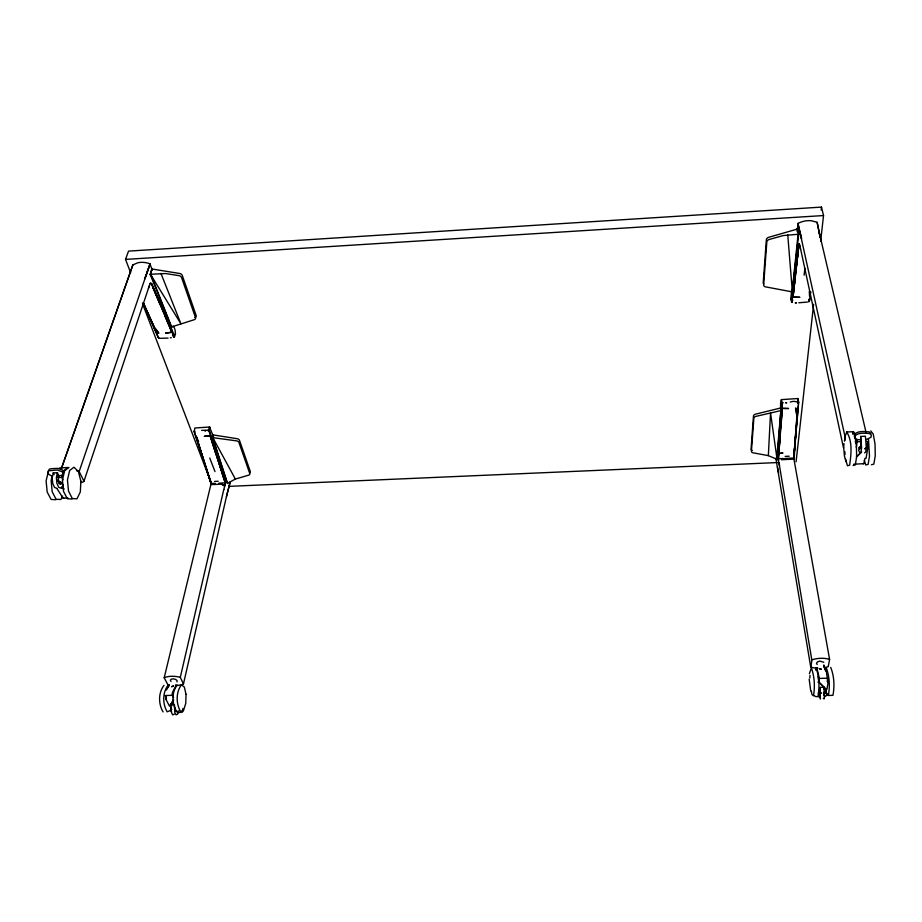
<?xml version="1.0" encoding="UTF-8"?>
<svg xmlns="http://www.w3.org/2000/svg" width="922" height="922" viewBox="0 0 922 922"><rect width="100%" height="100%" fill="white"/><g stroke="black" fill="none" stroke-linecap="round" stroke-linejoin="round"><path stroke-width="1.38" d="M824.026 691.892L823.715 695.695M169.199 684.862A16.942 8.966 10.2 0 1 167.769 684.527L164.197 677.785L210.896 484.546L215.206 484.453L215.206 483.37L210.884 483.462L196.236 436.337L198.61 441.638M225.049 483.935L224.887 484.661L222.225 484.834L225.118 484.857L224.899 481.71L210.078 435.68L204.419 436.337L210.078 435.68L224.83 481.169L210.896 435.138L209.202 430.113L208.28 430.367M81.424 482.529A21.01 12.793 16.5 0 0 83.89 481.468L149.283 285.878M778.479 459.801L778.433 460.77L782.259 403.536L781.441 399.618L797.691 398.546L797.691 403.398M792.263 291.882L765.64 286.88A2.973 2.213 -13.4 0 1 763.67 284.84L766.827 241.944A3.066 2.351 -15.2 0 1 769.19 239.501L783.032 235.594L798.498 234.223C794.603 220.093 800.607 237.277 798.049 234.488L792.182 291.606M780.554 407.766C781.268 417.528 779.701 400.747 781.441 399.618M809.85 677.958L809.954 675.377M796.251 425.918L794.245 452.794M844.771 440.774L844.967 436.832L846.753 431.992L852.401 431.738L854.706 434.942L856.4 444.853L856.63 456.77L855.316 464.93L853.092 465.529M777.188 459.41L768.349 455.629L770.538 412.987L777.119 459.559M782.905 402.707L782.017 402.534M782.893 402.845L782.259 403.536M776.843 453.555L778.352 456.793L781.925 403.156M171.342 326.999L194.254 319.704A2.835 2.017 17.6 0 0 195.487 317.571L181.588 277.649A2.927 2.132 19.5 0 0 178.845 275.62L165.522 273.534L150.782 274.26L151.853 268.705L150.205 274.848M781.556 405.138L781.752 402.372M778.352 456.793L781.856 408.262M798.394 404.816L793.911 456.229L797.576 407.662L797.15 413.563L795.571 407.95L796.193 413.413M797.576 407.662L794.073 459.882L829.604 659.484L828.221 666.675A18.037 9.865 -6.2 0 1 825.248 667.47M150.321 274.065L180.943 323.864L160.935 273.361M776.704 459.191L780.865 410.509M777.177 459.513L780.876 410.497M780.404 432.291L778.733 453.474L782.766 453.071L778.733 453.474L782.352 408.388L788.506 408.504L782.352 408.388L780.865 426.529M196.236 436.337L210.631 481.895L194.254 431.796L194.853 428.004L209.501 427.024L213.593 436.867M173.613 697.574L172.46 695.303L165.188 695.522L166.536 698.899L165.73 698.922L166.087 696.271M793.911 456.229L798.659 402.349L798.06 398.811M791.583 290.845L790.834 298.763L791.572 301.967C793.174 304.122 790.246 298.002 792.102 296.573L798.867 244.503L792.989 297.172L799.697 297.299L792.989 297.172L795.052 278.594M797.161 231.629L798.118 223.343A18.624 14.084 -17 0 1 810.991 220.692L817.111 222.248L820.142 237.288M798.452 403.179L798.659 402.349M173.601 699.74C170.374 703.947 169.706 710.424 172.714 714.896L174.27 714.204M174.523 704.938L174.765 712.591L176.079 714.815L177.635 714.124L178.776 710.827M809.239 300.918L809.366 299.719M809.77 298.417L808.755 301.874L809.643 300.826L810.622 291.848M821.168 209.962L821.479 207.104L128.527 251.118L125.53 259.405L130.67 272.797M796.089 461.761L813.63 304.306M820.649 241.322L823.53 215.552L821.479 207.104M792.989 297.172L799.097 243.685M804.122 275.205L804.906 268.21M796.539 265.444L798.44 248.859M791.906 302.289L798.867 244.503M792.632 300.653L792.713 300.065M176.989 681.934L177.151 680.678L175.756 679.468L173.451 678.857L171.308 679.145L170.351 680.194L171.008 681.508M810.069 296.031L810.634 291.778M809.251 291.686L809.597 296.239L810.208 291.974M809.597 296.239L810.288 291.49M829.593 659.414L829.454 659.322A17.852 9.681 -6.1 0 0 811.948 659.806L810.853 667.148A18.037 9.865 -6.2 0 0 816.316 668.104M844.022 443.62L843.618 447.781M844.414 441.004L845.255 436.809M176.194 685.495A16.942 8.966 10.2 0 0 183.42 684.112L226.443 496.658M854.268 436.348L854.602 434.193C858.417 430.551 864.387 431.577 869.204 431.865L870.944 433.444M817.722 667.943L816.811 667.77L819.381 678.408L818.794 682.049L826.054 689.287L826.942 689.264L828.21 681.807L826.492 673.406M856.284 447.389L857.183 441.765L856.642 439.033M818.091 695.707C819.508 686.521 819.439 676.529 815.912 667.782M821.583 693.067L819.093 693.125L818.794 694.946L820.338 699.037L820.28 687.397L824.038 687.305L824.568 696.559L824.084 698.945L823.288 698.277M864.582 452.944L865.723 451.895L866.357 447.447L865.389 436.221L860.652 436.44L860.814 445.672L859.846 449.083L859.177 447.585L861.217 446.041M820.28 687.397L819.969 695.787L819.093 693.125M809.378 673.671L811.36 667.908C814.61 676.702 815.013 686.613 813.515 695.822L812.028 694.6L811.314 691.074M823.738 689.137L824.038 687.305M864.813 448.899L866.876 446.916L867.717 441.938L866.922 441.327M867.602 444.358L867.994 446.87L866.058 458.315L864.951 458.361L863.856 463.616L853.588 464.285M227.515 483.497L212.233 437.259L212.867 434.873L237.127 438.699A2.536 1.683 12.6 0 1 239.466 440.278L250.277 471.419A2.466 1.602 11.6 0 1 249.62 472.871M830.71 667.39C834.226 676.103 834.652 686.152 832.958 695.338L828.382 695.453C830.019 686.256 829.604 676.241 826.147 667.516L824.844 669.833M61.451 468.468L132.86 264.891L137.851 262.747A17.645 12.654 20.7 0 1 149.871 263.75L152.384 270.134M52.058 475.683L51.125 480.708L52.208 491.818L56.081 499.24L60.875 499.517L62.604 496.082M172.46 695.303C170.639 692.445 177.762 685.081 175.434 685.253M171.515 327.103L150.148 274.295M57.395 472.721L56.369 477.654L56.887 483.289L58.754 487.346L61.186 488.176L63.203 485.491L61.889 482.909L57.371 480.385L61.889 482.909L60.702 484.384L59.308 483.785L58.282 481.342L58.743 475.372L57.395 472.721L53.246 472.905L52.208 477.838L52.738 483.474L54.605 487.519L57.06 488.36M183.513 683.974L180.286 677.405L223.769 489.536M48.359 471.476L46.1 480.927L47.195 492.037L51.102 499.459L55.931 499.724M224.346 486.804L224.887 484.661M223.85 489.594L225.072 484.788M230.166 482.137L226.466 496.532L230.097 482.194M213.086 435.138L212.383 438.146L212.233 437.259M209.202 430.113L209.962 427.266M208.672 430.09L209.501 427.024M63.019 479.936L61.716 477.377L63.606 470.831L67.986 467.477L59.538 467.95M150.782 274.26L171.676 327.149M150.355 283.204L150.044 283.745L150.816 283.042L151.289 283.584L172.345 332.058C173.578 344.955 178.038 330.318 172.933 326.1M83.994 481.272L79.165 471.534L150.009 263.83M61.428 468.376L132.849 264.971M148.419 288.402L150.148 283.561M171.308 337.729L170.363 337.775M852.585 434.112L853.518 431.68L855.063 433.859M171.227 708.188L170.316 710.539L167.182 711.819C162.479 704.039 162.387 692.526 168.081 685.253M815.555 670.075L817.261 667.678M173.509 699.89L170.121 705.849L171.135 707.808M173.509 703.832L171.25 703.889L169.314 705.872L165.73 698.922M48.347 470.773L49.339 469.171L51.229 468.676L57.821 468.364L62.673 470.116L63.664 472.087M164.197 677.785L164.3 677.682A16.78 8.805 10 0 1 180.044 677.244L180.286 677.405M174.246 336.933L172.702 331.597L151.531 283.457L172.345 332.058M177.289 685.011C171.319 692.272 172.034 703.797 176.425 711.588M163.989 685.369C158.25 692.606 158.33 704.154 163.067 711.922M209.352 430.701L208.476 431.335L208.291 430.516M175.641 333.799L174.95 334.237M171.849 709.237L170.916 710.24L171.573 711.496M856.446 456.909L861.413 452.137M856.526 456.839L861.701 451.872M865.136 448.576L867.994 446.87M68.977 467.442L64.609 470.739L62.419 480.201L63.503 491.334L67.306 498.756L72.008 499.033M863.937 463.501L863.142 463.87M861.286 446.11L859.177 447.585L858.716 450.432L859.88 453.151L860.998 452.103L861.621 447.654L860.652 436.44M177.289 711.15L176.413 711.703L175.629 710.539L175.272 708.131M825.225 696.341L826.999 695.257L827.23 693.92L823.968 692.687M797.265 229.094L768.718 237.3A3.066 2.351 -15.3 0 0 766.355 239.743L763.22 282.708A2.962 2.213 -13.4 0 0 763.773 284.091M235.364 479.06L227.434 483.393L212.821 437.65L236.597 440.866A2.536 1.683 12.6 0 1 238.936 442.445L249.758 473.516A2.466 1.602 11.6 0 1 248.583 475.176L235.364 479.06L212.821 437.65M798.487 402.753C797.968 402.257 794.384 400.367 790.235 402.05M780.392 408.066L755.521 414.162A2.662 1.821 -9 0 0 753.47 416.029L751.061 449.106A2.582 1.729 -8.2 0 0 752.179 450.547M175.768 685.161L176.09 685.034M194.196 430.839L195.072 431.865L194.254 431.796M780.508 410.682L755.913 416.375A2.662 1.821 -9 0 0 753.862 418.231L751.43 451.25A2.593 1.729 -8.1 0 0 753.182 452.84L768.349 455.629M871.417 464.746L873.814 464.135L875.255 455.952L875.036 444.024L873.249 434.101L870.771 430.897M797.795 401.681L798.533 401.738M866.207 439.598L870.979 437.293L871.348 435.126L869.596 433.547C864.778 433.259 858.797 432.234 854.982 435.864L854.648 438.031L856.4 439.598L861.217 439.817M824.741 692.883L825.513 692.457L826.054 689.287L818.794 682.049L817.895 682.073M171.711 326.872L171.988 326.676M807.465 302.047L798.809 302.773M225.083 482.817L218.86 483.209M168.104 338.109L160.336 338.305M793.946 457.992L784.737 458.488M794.003 459.121L781.395 459.732M125.53 259.405L823.53 215.552M222.121 484.119L215.206 484.453M201.618 430.401L208.268 430.078M214.526 481.422L218.191 481.238M57.567 475.902L62.085 475.291L63.088 473.701L62.097 471.73L57.245 469.99L48.751 470.785L47.76 472.387L48.774 474.346L51.332 475.775M57.452 477.561L61.716 477.377M857.183 441.765L861.355 441.58M59.135 483.024L61.889 482.909M228.644 486.378L777.407 462.567M57.037 488.718L63.042 498.064L67.94 498.064M785.152 456.378L789.197 456.217M783.47 458.534L778.375 458.637M819.381 678.408L827.472 678.223L827.311 681.831L828.21 681.807M818.321 693.044L820.88 692.975M177.981 712.579L182.187 712.21L183.144 711.208L182.498 709.952M819.773 696.744L815.578 696.571L814.149 695.58M790.926 299.131L791.56 299.466M63.733 498.237L62.938 497.961M143.198 302.992L158.411 337.821L159.333 338.224L158.284 337.383L143.141 302.831M152.095 269.017L179.548 273.465A2.927 2.132 19.6 0 1 182.291 275.482L196.167 315.474A2.824 2.017 17.6 0 1 194.934 317.594M79.165 471.534L78.969 471.442A20.722 12.539 16 0 0 76.699 470.865M799.097 243.673L800.077 246.52M61.751 487.519L63.998 489.052M61.428 487.277L63.768 488.891M823.795 662.307L819.877 661.086L817.56 661.858L816.489 663.206L817.157 664.508M828.382 695.453L826.78 694.231L825.582 689.333M792.344 291.571L787.745 234.822M143.602 303.88L154.4 327.667L158.838 333.234L155.645 328.854M846.753 431.992C852.689 441.557 851.167 454.396 849.635 465.172L847.468 465.771L845.428 458.718M799.386 244.169L800.584 249.09M775.851 458.269L810.726 667.079M798.671 234.442L792.321 291.767M53.246 472.905L54.144 474.68M171.25 703.889L172.137 705.595M182.844 708.442L183.478 709.698M154.4 327.667L156.89 333.107L143.348 303.05M143.348 303.223L156.89 333.107M214.987 471.58L209.743 458.015M159.529 303.027L153.052 287.779L171.849 332.266L165.753 333.084L171.849 332.266L164.635 315.128M173.106 335.481L172.702 334.467M210.769 481.687L194.15 431.427M142.484 303.603L211.806 484.384M211.864 441.189L215.564 452.667M221.672 471.649L223.689 477.965M209.006 431.093L224.83 481.169M864.317 460.274L865.77 464.988L868.109 464.377L869.515 456.206L868.478 438.999M846.073 461.772L844.425 456.044L843.734 447.965M797.991 223.435L845.082 436.924M800.054 232.402L801.587 238.614L797.91 223.608M818.932 231.238L865.931 431.899M791.33 299.443L792.033 302.474M800.642 249.182L843.469 447.677M817.157 222.409L820.211 237.473M810.715 690.958L809.17 679.157M778.456 460.7L779.401 465.622M809.067 299.074L809.424 300.964M777.477 466.832L778.652 473.032M779.032 462.752L779.551 465.506M779.459 465.564L811.798 659.875M797.691 398.546L798.198 401.692M798.498 234.223L798.613 234.96M866.484 444.416L866.876 446.916M855.339 441.119L855.72 443.632M818.114 676.483L818.621 680.667M844.817 451.607L845.059 454.454M210.884 483.462L210.896 484.546M186.025 694.289L185.748 703.417L183.593 710.217L180.551 711.484C175.987 703.647 175.848 692.261 181.392 684.896L184.319 686.994L186.025 694.289M80.871 481.226L80.318 491.968L76.964 498.825L72.308 498.548L68.528 491.115L67.456 479.982L69.623 470.52L73.956 467.212L78.37 471.488L80.871 481.226M205.825 430.632L204.915 430.735L205.825 430.632M150.125 263.969L144.823 278.744L150.125 263.969M169.141 685.334L166.248 689.817L169.141 685.334M824.752 667.759L826.619 672.253L824.752 667.759M173.543 686.026L171.607 686.659L173.543 686.026M796.447 302.796L795.375 302.808L796.447 302.796M821.272 669.222L819.347 668.669L821.272 669.222M786.57 402.741L785.579 402.73L786.57 402.845M824.245 667.482L823.795 664.969L824.222 667.482"/></g></svg>
